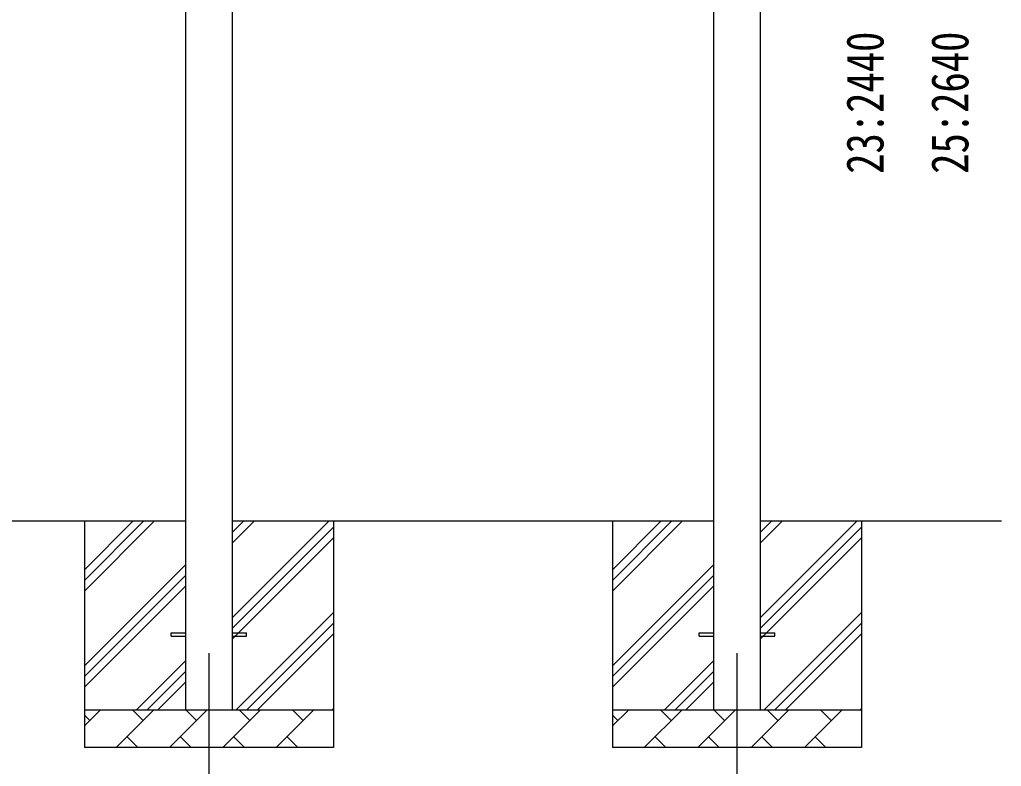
# Model space of a CAD drawing. Units: millimetres, scale not verified. Extents: x -12615 to 12615, y -8910 to 8910.
# Drawn here: x -461 to 2142, y -5632 to -3652 of the extents above; entities that cross this region are included whole.
import ezdxf
from ezdxf.enums import TextEntityAlignment as Align

# ---------------------------------------------------------------- set-up
doc = ezdxf.new("R2010")
doc.units = ezdxf.units.MM
doc.header["$LTSCALE"] = 40
for name, color, linetype in [('0-3_YKK_12', 2, 'Continuous'), ('0-4_YKK_13', 4, 'Continuous'), ('0-5_YKK_A1', 4, 'Continuous'), ('0-6_YKK_D', 6, 'Continuous')]:
    doc.layers.add(name, color=color, linetype=linetype)
doc.styles.add('ＭＳ ゴシック', font='')
doc.styles.get('ＭＳ ゴシック').set_extended_font_data('MS Gothic')

msp = doc.modelspace()

# ---------------------------------------------------------------- linework, layer by layer
at = {"layer": '0-3_YKK_12'}
for p, q in [((40.78, -5332.18), (40.78, -5832.18)), ((1440.78, -5332.18), (1440.78, -5832.18))]:
    msp.add_line(p, q, dxfattribs=at)
at = {"layer": '0-4_YKK_13'}
for p, q in [((-59.22, -5277.68), (-21.72, -5277.68)), ((-59.22, -5286.68), (-59.22, -5277.68)), ((103.28, -5277.68), (140.78, -5277.68)), ((140.78, -5286.68), (140.78, -5277.68)), ((1340.78, -5277.68), (1378.28, -5277.68)), ((1340.78, -5286.68), (1340.78, -5277.68)), ((1503.28, -5277.68), (1540.78, -5277.68)), ((1540.78, -5286.68), (1540.78, -5277.68)), ((-59.22, -5286.68), (-21.72, -5286.68)), ((103.28, -5286.68), (140.78, -5286.68)), ((1340.78, -5286.68), (1378.28, -5286.68)), ((1503.28, -5286.68), (1540.78, -5286.68))]:
    msp.add_line(p, q, dxfattribs=at)
at = {"layer": '0-5_YKK_A1'}
for p, q in [((1378.28, -2545.18), (1378.28, -5482.18)), ((1503.28, -5482.18), (1503.28, -2545.18)), ((-21.72, -2591.85), (-21.72, -5482.18)), ((103.28, -5482.18), (103.28, -2591.85)), ((-21.72, -4982.18), (-1296.72, -4982.18)), ((-289.22, -4982.18), (-289.22, -5582.18)), ((-289.22, -5167.23), (-104.17, -4982.18)), ((-289.22, -5138.95), (-132.45, -4982.18)), ((-289.22, -5110.67), (-160.74, -4982.18)), ((1378.28, -4982.18), (103.28, -4982.18)), ((103.28, -5237.28), (358.38, -4982.18)), ((103.28, -5039.29), (160.39, -4982.18)), ((103.28, -5011.01), (132.11, -4982.18)), ((370.78, -4982.18), (370.78, -5582.18)), ((1110.78, -4982.18), (1110.78, -5582.18)), ((1110.78, -5167.23), (1295.83, -4982.18)), ((1110.78, -5138.95), (1267.55, -4982.18)), ((1110.78, -5110.67), (1239.26, -4982.18)), ((2141.66, -4982.18), (1503.28, -4982.18)), ((1503.28, -5237.28), (1758.38, -4982.18)), ((1503.28, -5039.29), (1560.39, -4982.18)), ((1503.28, -5011.01), (1532.11, -4982.18)), ((1770.78, -4982.18), (1770.78, -5582.18)), ((103.28, -5265.57), (370.78, -4998.07)), ((1503.28, -5265.57), (1770.78, -4998.07)), ((103.28, -5293.85), (370.78, -5026.35)), ((1503.28, -5293.85), (1770.78, -5026.35)), ((-289.22, -5365.22), (-21.72, -5097.72)), ((1110.78, -5365.22), (1378.28, -5097.72)), ((-289.22, -5393.51), (-21.72, -5126.01)), ((1110.78, -5393.51), (1378.28, -5126.01)), ((-289.22, -5421.79), (-21.72, -5154.29)), ((1110.78, -5421.79), (1378.28, -5154.29)), ((112.94, -5482.18), (370.78, -5224.34)), ((1512.94, -5482.18), (1770.78, -5224.34)), ((141.22, -5482.18), (370.78, -5252.62)), ((1541.22, -5482.18), (1770.78, -5252.62)), ((169.51, -5482.18), (370.78, -5280.91)), ((1569.51, -5482.18), (1770.78, -5280.91)), ((-151.62, -5482.18), (-21.72, -5352.28)), ((1248.38, -5482.18), (1378.28, -5352.28)), ((-123.33, -5482.18), (-21.72, -5380.57)), ((1276.67, -5482.18), (1378.28, -5380.57)), ((-95.05, -5482.18), (-21.72, -5408.85)), ((1304.95, -5482.18), (1378.28, -5408.85)), ((-289.22, -5482.18), (370.78, -5482.18)), ((-289.22, -5525.08), (-246.32, -5482.18)), ((-204.9, -5582.18), (-104.9, -5482.18)), ((-133.46, -5510.74), (-162.01, -5482.18)), ((-63.48, -5582.18), (36.52, -5482.18)), ((7.97, -5510.74), (-20.59, -5482.18)), ((77.94, -5582.18), (177.94, -5482.18)), ((149.39, -5510.74), (120.83, -5482.18)), ((219.36, -5582.18), (319.36, -5482.18)), ((290.81, -5510.74), (262.25, -5482.18)), ((367.5, -5482.18), (370.78, -5478.9)), ((1110.78, -5482.18), (1770.78, -5482.18)), ((1110.78, -5525.08), (1153.68, -5482.18)), ((1195.1, -5582.18), (1295.1, -5482.18)), ((1266.54, -5510.74), (1237.99, -5482.18)), ((1336.52, -5582.18), (1436.52, -5482.18)), ((1407.97, -5510.74), (1379.41, -5482.18)), ((1477.94, -5582.18), (1577.94, -5482.18)), ((1549.39, -5510.74), (1520.83, -5482.18)), ((1619.36, -5582.18), (1719.36, -5482.18)), ((1690.81, -5510.74), (1662.25, -5482.18)), ((1767.5, -5482.18), (1770.78, -5478.9)), ((-274.88, -5510.74), (-289.22, -5496.4)), ((1125.12, -5510.74), (1110.78, -5496.4)), ((-176.35, -5553.63), (-147.8, -5582.18)), ((-34.93, -5553.63), (-6.37, -5582.18)), ((106.49, -5553.63), (135.05, -5582.18)), ((247.91, -5553.63), (276.47, -5582.18)), ((1223.65, -5553.63), (1252.2, -5582.18)), ((1365.07, -5553.63), (1393.63, -5582.18)), ((1506.49, -5553.63), (1535.05, -5582.18)), ((1647.91, -5553.63), (1676.47, -5582.18)), ((370.78, -5582.18), (-289.22, -5582.18)), ((1770.78, -5582.18), (1110.78, -5582.18))]:
    msp.add_line(p, q, dxfattribs=at)

# ---------------------------------------------------------------- texts
at = {"layer": '0-6_YKK_D', "style": 'ＭＳ ゴシック', "width": 0.8}
for s, p in [('23:2440', (1858.96, -4060.98)), ('25:2640', (2083.96, -4060.98))]:
    msp.add_text(s, height=98.97, rotation=90, dxfattribs=at).set_placement(p, align=Align.BOTTOM_LEFT)

doc.saveas('drawing.dxf')
